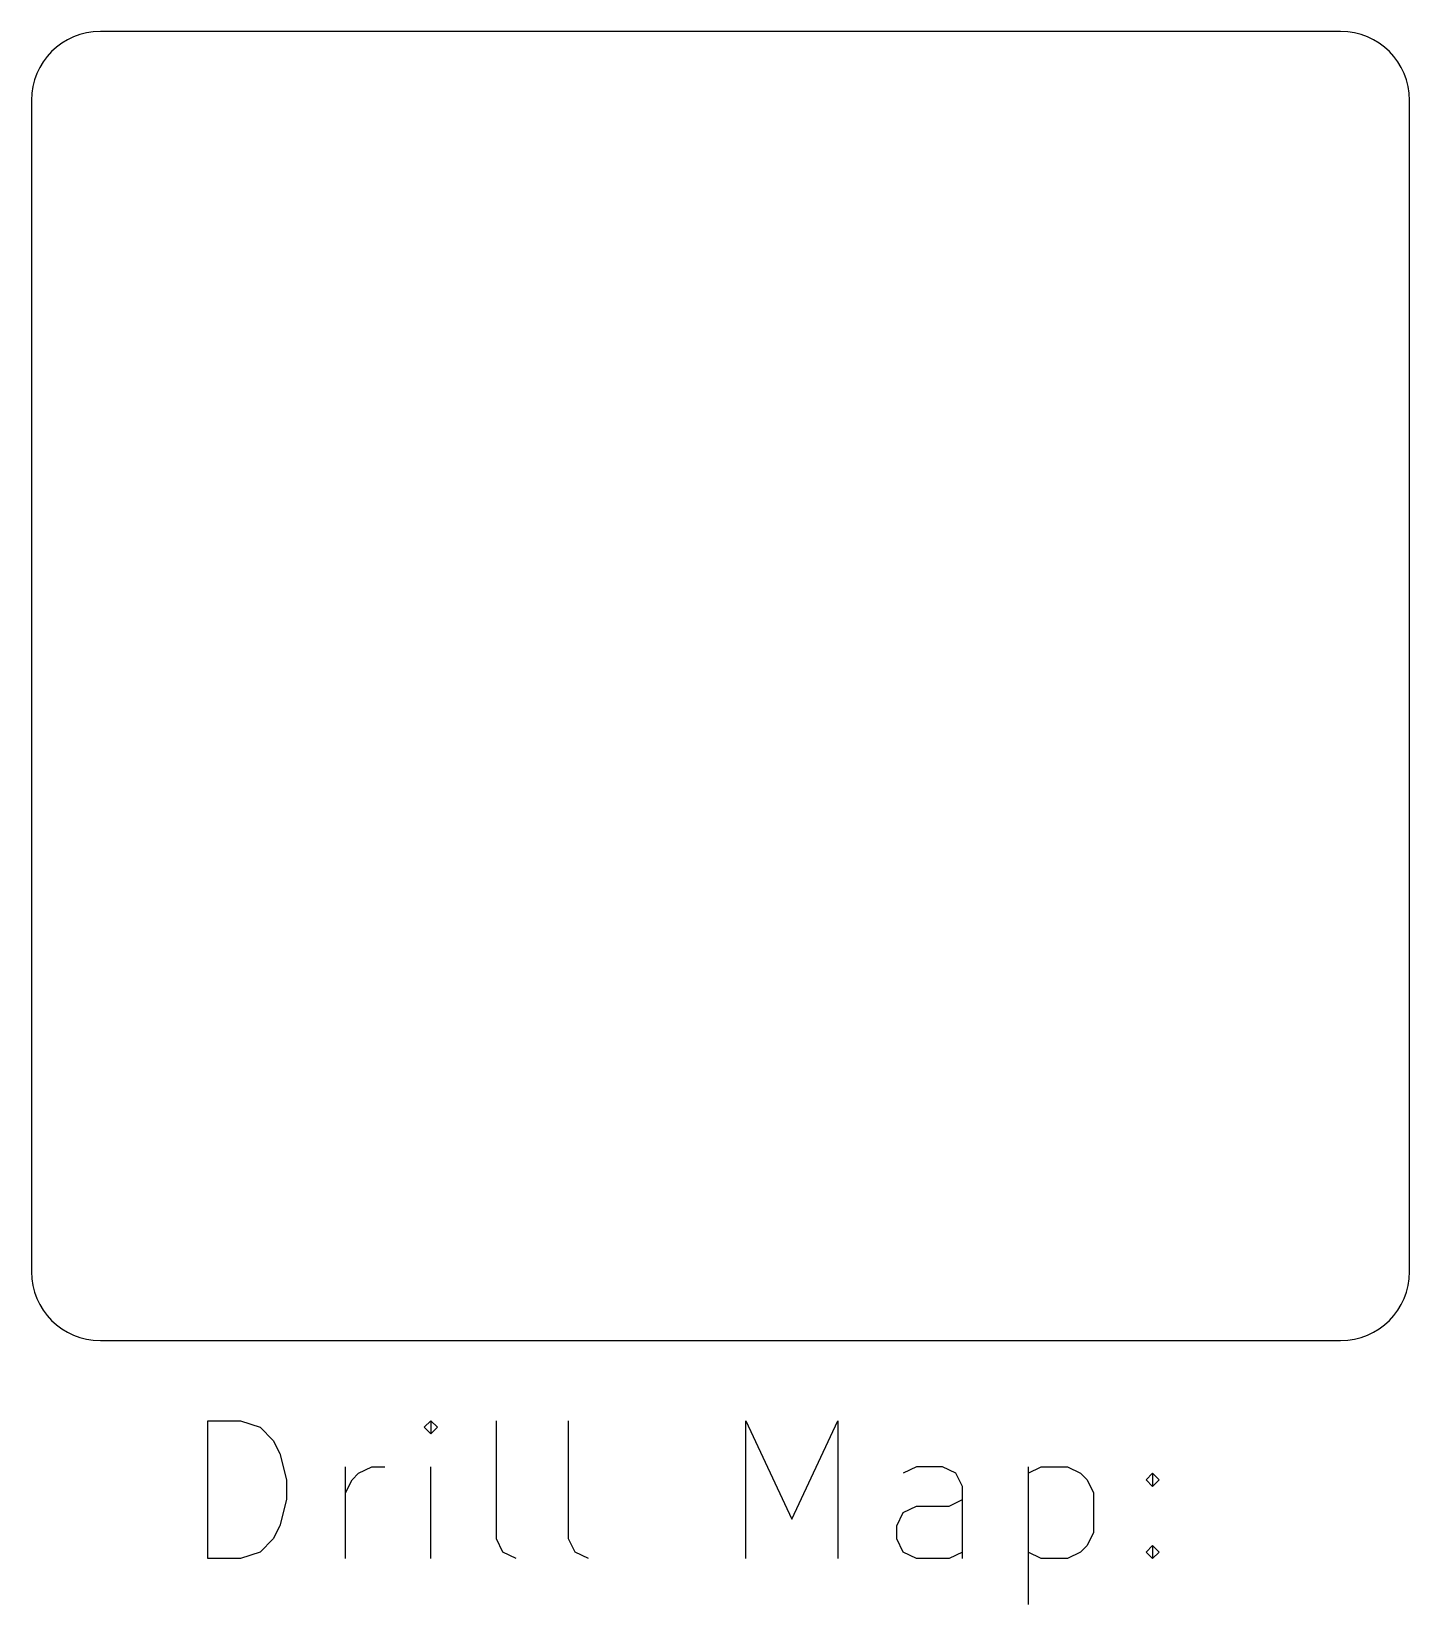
# Model space of a CAD drawing. Extents: x 105.5 to 125.5, y -112.4 to -89.6.
import ezdxf

# ---------------------------------------------------------------- set-up
doc = ezdxf.new("R2010")
doc.units = 0
doc.layers.add('BLACK', color=7, linetype='CONTINUOUS')

msp = doc.modelspace()

# ---------------------------------------------------------------- linework, layer by layer
at = {"layer": 'BLACK', "linetype": 'CONTINUOUS'}
for p, q in [((124.55, -89.575), (106.55, -89.575)), ((105.55, -90.575), (105.55, -107.575)), ((125.55, -107.575), (125.55, -90.575)), ((106.55, -108.575), (124.55, -108.575)), ((108.108, -111.74), (108.108, -109.74)), ((108.108, -109.74), (108.584, -109.74)), ((108.584, -109.74), (108.87, -109.835)), ((111.346, -109.74), (111.251, -109.835)), ((111.441, -109.835), (111.346, -109.74)), ((111.346, -109.74), (111.346, -109.93)), ((112.298, -111.454), (112.298, -109.74)), ((113.346, -111.454), (113.346, -109.74)), ((115.917, -111.74), (115.917, -109.74)), ((115.917, -109.74), (116.584, -111.168)), ((116.584, -111.168), (117.251, -109.74)), ((117.251, -109.74), (117.251, -111.74)), ((108.87, -109.835), (109.06, -110.026)), ((109.06, -110.026), (109.155, -110.216)), ((111.251, -109.835), (111.346, -109.93)), ((111.346, -109.93), (111.441, -109.835)), ((109.155, -110.216), (109.251, -110.597)), ((110.108, -111.74), (110.108, -110.407)), ((110.203, -110.597), (110.298, -110.502)), ((110.298, -110.502), (110.489, -110.407)), ((110.489, -110.407), (110.679, -110.407)), ((111.346, -111.74), (111.346, -110.407)), ((118.393, -110.407), (118.203, -110.502)), ((118.774, -110.407), (118.393, -110.407)), ((118.965, -110.502), (118.774, -110.407)), ((119.06, -110.692), (118.965, -110.502)), ((120.013, -110.407), (120.013, -112.407)), ((120.013, -110.502), (120.203, -110.407)), ((120.203, -110.407), (120.584, -110.407)), ((120.584, -110.407), (120.774, -110.502)), ((120.774, -110.502), (120.87, -110.597)), ((121.727, -110.597), (121.822, -110.502)), ((121.822, -110.502), (121.917, -110.597)), ((121.822, -110.502), (121.822, -110.692)), ((109.251, -110.597), (109.251, -110.883)), ((110.108, -110.787), (110.203, -110.597)), ((119.06, -111.74), (119.06, -110.692)), ((120.87, -110.597), (120.965, -110.787)), ((121.822, -110.692), (121.727, -110.597)), ((121.917, -110.597), (121.822, -110.692)), ((109.251, -110.883), (109.155, -111.264)), ((118.87, -110.978), (119.06, -110.883)), ((120.965, -110.787), (120.965, -111.359)), ((118.108, -111.264), (118.203, -111.073)), ((118.203, -111.073), (118.393, -110.978)), ((118.393, -110.978), (118.87, -110.978)), ((109.155, -111.264), (109.06, -111.454)), ((118.108, -111.454), (118.108, -111.264)), ((120.965, -111.359), (120.87, -111.549)), ((108.87, -111.645), (108.584, -111.74)), ((109.06, -111.454), (108.87, -111.645)), ((112.393, -111.645), (112.298, -111.454)), ((112.584, -111.74), (112.393, -111.645)), ((113.441, -111.645), (113.346, -111.454)), ((113.632, -111.74), (113.441, -111.645)), ((118.203, -111.645), (118.108, -111.454)), ((118.393, -111.74), (118.203, -111.645)), ((119.06, -111.645), (118.87, -111.74)), ((120.203, -111.74), (120.013, -111.645)), ((120.774, -111.645), (120.584, -111.74)), ((120.87, -111.549), (120.774, -111.645)), ((121.727, -111.645), (121.822, -111.549)), ((121.822, -111.74), (121.727, -111.645)), ((121.822, -111.549), (121.917, -111.645)), ((121.822, -111.549), (121.822, -111.74)), ((121.917, -111.645), (121.822, -111.74)), ((108.584, -111.74), (108.108, -111.74)), ((118.87, -111.74), (118.393, -111.74)), ((120.584, -111.74), (120.203, -111.74))]:
    msp.add_line(p, q, dxfattribs=at)
at = {"layer": 'BLACK'}
for centre, start, end in [((106.55, -90.575), 90, 180), ((124.55, -90.575), 0, 90), ((106.55, -107.575), -180, -90), ((124.55, -107.575), -90, 0)]:
    msp.add_arc(centre, 1, start, end, dxfattribs=at)

doc.saveas('drawing.dxf')
